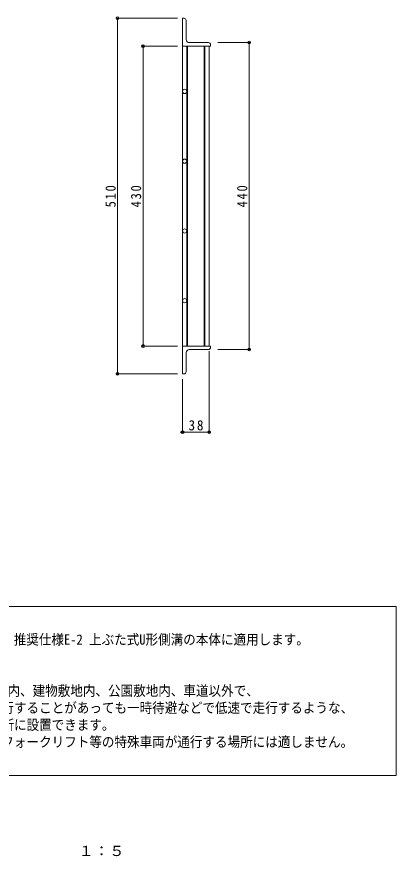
# Model space of a CAD drawing. Units: millimetres, scale not verified. Extents: x -705 to 910, y -691 to 669.
# Drawn here: x 366 to 910, y -683 to 520 of the extents above; entities that cross this region are included whole.
import ezdxf
from ezdxf.enums import TextEntityAlignment as Align

# ---------------------------------------------------------------- set-up
doc = ezdxf.new("R2010")
doc.units = ezdxf.units.MM
doc.header["$LTSCALE"] = 5
doc.header["$PDMODE"] = 32
doc.header["$PDSIZE"] = 4
for name, color, linetype, lineweight in [('E-1', 2, 'Continuous', 9), ('E-2', 3, 'Continuous', 9), ('E-4', 7, 'Continuous', 9), ('F-5_F-5ﾚｲﾔ', 7, 'Continuous', 9)]:
    doc.layers.add(name, color=color, linetype=linetype, lineweight=lineweight)
doc.styles.add('ＭＳ ゴシック', font='')
doc.styles.get('ＭＳ ゴシック').set_extended_font_data('MS Gothic')

msp = doc.modelspace()

# ---------------------------------------------------------------- linework, layer by layer
at = {"layer": 'E-1'}
for p, q in [((606.054, 518.158), (604.054, 518.158)), ((609.054, 515.158), (609.054, 487.658)), ((641.054, 483.158), (613.554, 483.158)), ((644.054, 480.158), (644.054, 478.159)), ((644.054, 46.158), (644.054, 48.158)), ((609.054, 11.158), (609.054, 38.658)), ((641.054, 43.158), (613.554, 43.158)), ((604.054, 8.158), (606.054, 8.158))]:
    msp.add_line(p, q, dxfattribs=at)
for points in [[(604.054, 518.158), (604.054, 478.159), (644.054, 478.159)], [(604.054, 8.158), (604.054, 48.158), (644.054, 48.158)]]:
    msp.add_lwpolyline(points, dxfattribs=at)
for centre, radius, start, end in [((606.054, 515.158), 3, 0, 90), ((613.554, 487.658), 4.5, 180, 270), ((641.054, 480.158), 3, 0, 90), ((613.554, 38.658), 4.5, 90, 180), ((641.054, 46.158), 3, 270, 0), ((606.054, 11.158), 3, 270, 0)]:
    msp.add_arc(centre, radius, start, end, dxfattribs=at)
at = {"layer": 'E-2'}
for p, q in [((604.054, 478.159), (604.054, 48.158)), ((610.054, 478.159), (610.054, 48.158)), ((611.054, 478.159), (611.054, 48.158)), ((635.054, 478.159), (635.054, 48.158)), ((636.054, 478.159), (636.054, 48.158)), ((642.054, 478.159), (642.054, 48.158))]:
    msp.add_line(p, q, dxfattribs=at)
for centre in [(607.054, 413.159), (607.054, 313.158), (607.054, 213.158), (607.054, 113.158)]:
    msp.add_circle(centre, 3, dxfattribs=at)
at = {"layer": 'E-4'}
for p, q in [((596.554, 518.158), (509.311, 518.158)), ((510.811, 8.158), (510.811, 518.158)), ((654.554, 483.158), (700.743, 483.158)), ((699.243, 43.158), (699.243, 483.158)), ((596.554, 478.159), (545.797, 478.159)), ((547.297, 48.158), (547.297, 478.159)), ((596.554, 48.158), (545.797, 48.158)), ((642.054, 40.658), (642.054, -76.973)), ((654.554, 43.158), (700.743, 43.158)), ((596.554, 8.158), (509.311, 8.158)), ((604.054, 0.658), (604.054, -76.973)), ((600.449, -75.473), (644.227, -75.473))]:
    msp.add_line(p, q, dxfattribs=at)
for p in [(510.811, 518.158), (699.243, 483.158), (547.297, 478.159), (547.297, 48.158), (699.243, 43.158), (510.811, 8.158), (604.054, -75.473), (642.054, -75.473)]:
    msp.add_point(p, dxfattribs=at)
at = {"layer": 'F-5_F-5ﾚｲﾔ', "color": 2}
msp.add_line((40, -325.107), (910, -325.107), dxfattribs=at)
msp.add_lwpolyline([(910, -325.107), (910, -567.5), (40, -567.5)], dxfattribs=at)

# ---------------------------------------------------------------- texts
at = {"layer": 'E-4', "color": 2, "char_height": 14.66, "attachment_point": 7, "rotation": 90, "style": 'ＭＳ ゴシック'}
for s, insert in [('\\T1.27;\\W0.9;510', (508.311, 246.908)), ('\\T1.27;\\W0.9;430', (544.797, 246.908)), ('\\T1.27;\\W0.9;440', (696.743, 246.908))]:
    msp.add_mtext(s, dxfattribs=dict(at, insert=insert))
at = {"layer": 'E-4', "color": 2, "insert": (612.429, -72.973), "char_height": 14.66, "attachment_point": 7, "style": 'ＭＳ ゴシック'}
msp.add_mtext('\\T1.27;\\W0.95;38', dxfattribs=at)
at = {"layer": 'F-5_F-5ﾚｲﾔ', "style": 'ＭＳ ゴシック', "width": 0.9}
for s, p in [('\u3000JIS A 5372 推奨仕様E-1 U形側溝、推奨仕様E-2 上ぶた式U形側溝の本体に適用します。', (56.475, -384.288)), ('\u3000適用荷重 T-14・T-6・T-2は、建物内、建物敷地内、公園敷地内、車道以外で、', (56.475, -457.697)), ('\u3000車両が走行することはまれで、走行することがあっても一時待避などで低速で走行するような、', (56.475, -482.166)), ('\u3000車両が乗り入れる可能性のある場所に設置できます。 ', (56.475, -506.635)), ('\u3000※車両が頻繁に通行する場所や、フォークリフト等の特殊車両が通行する場所には適しません。', (56.475, -531.105))]:
    msp.add_text(s, height=14.66, dxfattribs=at).set_placement(p, align=Align.BOTTOM_LEFT)
at = {"layer": 'F-5_F-5ﾚｲﾔ', "color": 2, "style": 'ＭＳ ゴシック', "width": 1.1}
msp.add_text('１：５', height=14.66, dxfattribs=at).set_placement((454.889, -687.406), align=Align.BOTTOM_LEFT)

doc.saveas('drawing.dxf')
